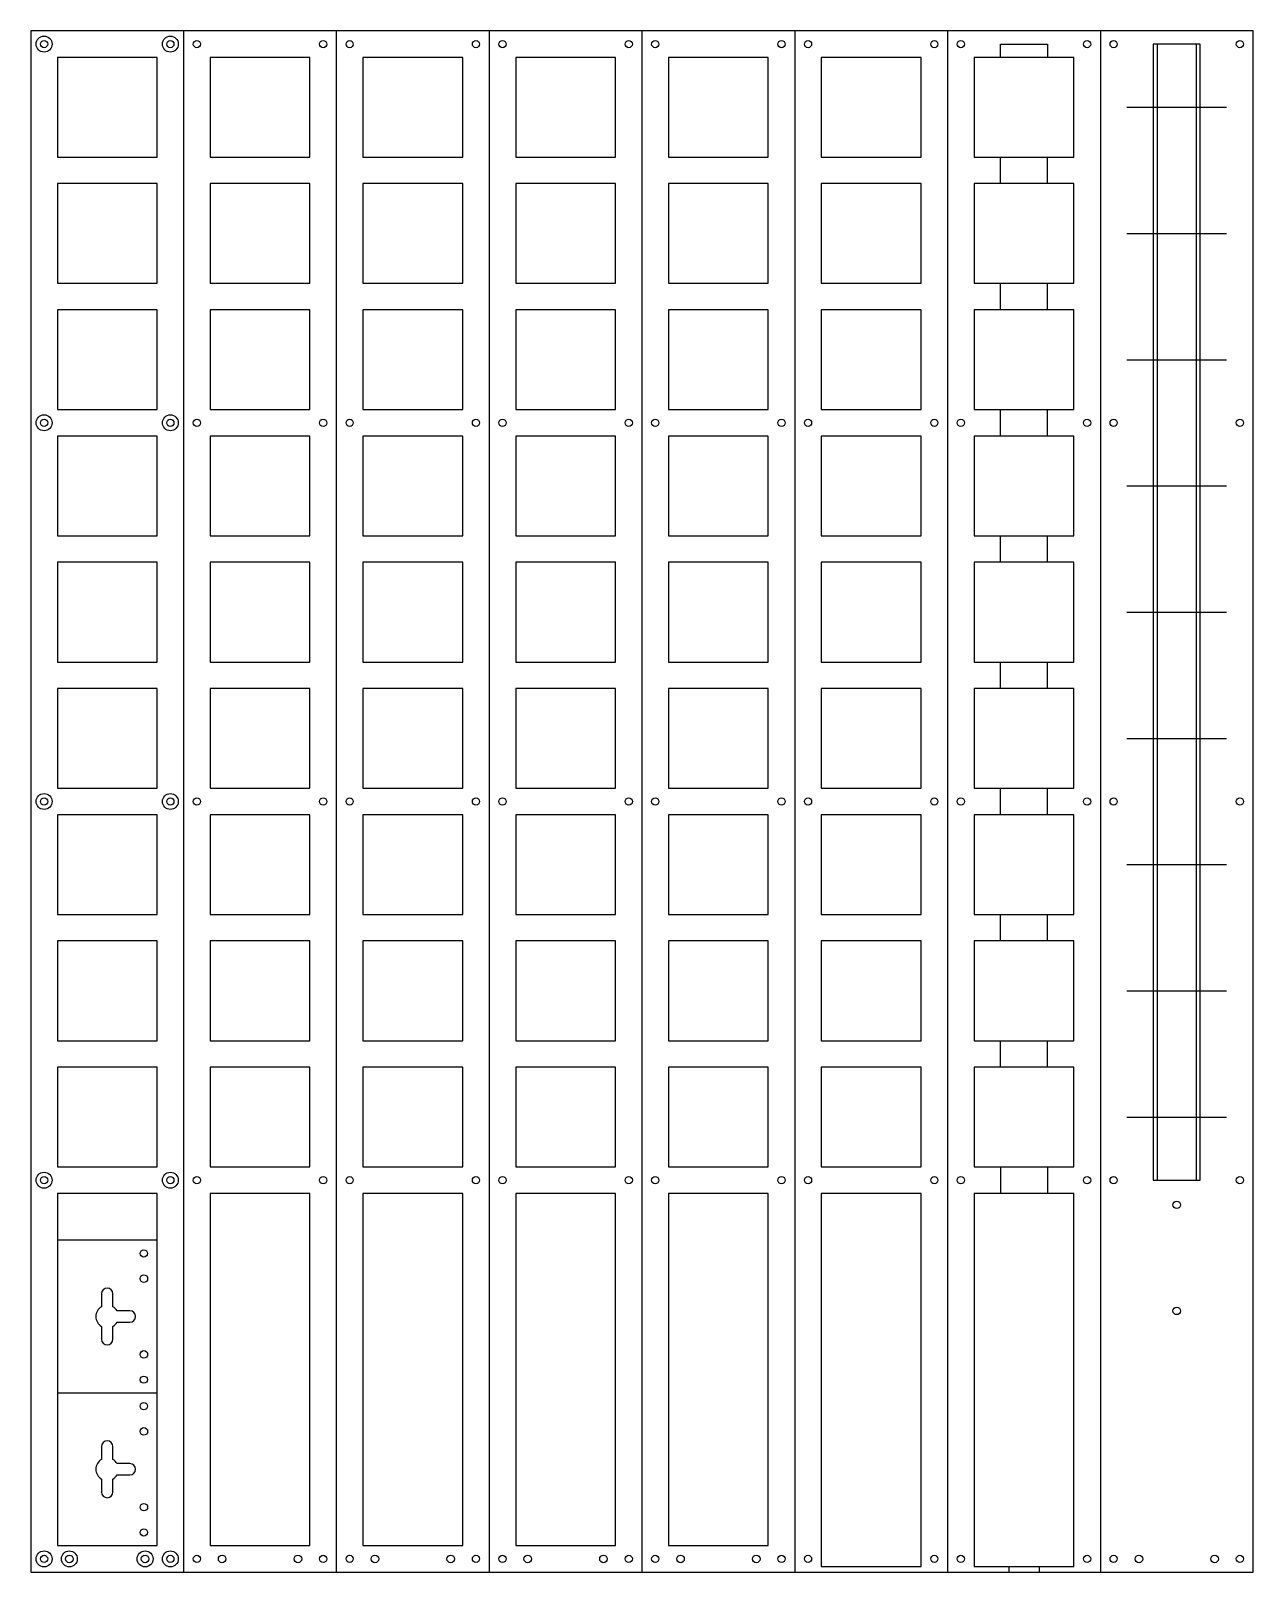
# Model space of a CAD drawing. Extents: x 0 to 323, y 0 to 407.
import ezdxf

# ---------------------------------------------------------------- set-up
doc = ezdxf.new("R2010")
doc.units = 0
for name, color, linetype in [('BORDER', 7, 'CONTINUOUS'), ('ENGRAVE-SCREWS', 1, 'CONTINUOUS'), ('FIXING', 3, 'CONTINUOUS'), ('FIXING_BORDER', 6, 'CONTINUOUS'), ('GRID_LED', 6, 'CONTINUOUS'), ('GRID_PCB', 6, 'CONTINUOUS'), ('GRID_PCB_EX', 6, 'CONTINUOUS'), ('LED_STRIP10', 4, 'CONTINUOUS'), ('LED_STRIP12', 4, 'CONTINUOUS'), ('SCREWS-BORDER', 3, 'CONTINUOUS'), ('SCREWS-PCB', 3, 'CONTINUOUS'), ('SCREWS-PIR', 3, 'CONTINUOUS'), ('STRIP_CUTS', 3, 'CONTINUOUS'), ('USB_OPENING', 3, 'CONTINUOUS')]:
    doc.layers.add(name, color=color, linetype=linetype)

msp = doc.modelspace()

# ---------------------------------------------------------------- linework, layer by layer
at = {"layer": 'BORDER'}
for p, q in [((40.33, 406.96), (0, 406.96)), ((0, 406.96), (0, 0)), ((80.66, 406.96), (40.33, 406.96)), ((40.33, 406.96), (40.33, 0)), ((80.66, 0), (80.66, 406.96)), ((120.99, 406.96), (80.66, 406.96)), ((161.32, 406.96), (120.99, 406.96)), ((120.99, 406.96), (120.99, 0)), ((161.32, 0), (161.32, 406.96)), ((201.65, 406.96), (161.32, 406.96)), ((241.98, 406.96), (201.65, 406.96)), ((201.65, 406.96), (201.65, 0)), ((282.31, 406.96), (241.98, 406.96)), ((241.98, 406.96), (241.98, 0)), ((322.64, 406.96), (282.31, 406.96)), ((282.31, 406.96), (282.31, 0)), ((322.64, 0), (322.64, 406.96)), ((0, 0), (40.33, 0)), ((40.33, 0), (80.66, 0)), ((80.66, 0), (120.99, 0)), ((120.99, 0), (161.32, 0)), ((161.32, 0), (201.65, 0)), ((201.65, 0), (241.98, 0)), ((241.98, 0), (282.31, 0)), ((282.31, 0), (322.64, 0))]:
    msp.add_line(p, q, dxfattribs=at)
at = {"layer": 'ENGRAVE-SCREWS'}
for centre in [(3.5, 403.46), (36.83, 403.46), (3.5, 303.47), (36.83, 303.47), (3.5, 203.48), (36.83, 203.48), (3.5, 103.49), (36.83, 103.49), (3.5, 3.5), (10.165, 3.5), (30.165, 3.5), (36.83, 3.5)]:
    msp.add_circle(centre, 2.1, dxfattribs=at)
at = {"layer": 'FIXING'}
for p, q in [((18.665, 73.495), (18.665, 70.093)), ((21.665, 70.093), (21.665, 73.495)), ((26.165, 68.995), (22.763, 68.995)), ((22.763, 65.995), (26.165, 65.995)), ((18.665, 64.897), (18.665, 61.495)), ((21.665, 61.495), (21.665, 64.897)), ((18.665, 33.165), (18.665, 29.763)), ((21.665, 29.763), (21.665, 33.165)), ((26.165, 28.665), (22.763, 28.665)), ((18.665, 24.567), (18.665, 21.165)), ((21.665, 21.165), (21.665, 24.567)), ((22.763, 25.665), (26.165, 25.665))]:
    msp.add_line(p, q, dxfattribs=at)
for centre, radius, start, end in [((20.165, 73.495), 1.5, 0, 180), ((20.165, 67.495), 3, 120, 240), ((20.165, 67.495), 3, 30, 60), ((20.165, 67.495), 3, 300, 330), ((26.165, 67.495), 1.5, 270, 90), ((20.165, 61.495), 1.5, 180, 0), ((20.165, 33.165), 1.5, 0, 180), ((20.165, 27.165), 3, 120, 240), ((20.165, 27.165), 3, 30, 60), ((26.165, 27.165), 1.5, 270, 90), ((20.165, 27.165), 3, 300, 330), ((20.165, 21.165), 1.5, 180, 0)]:
    msp.add_arc(centre, radius, start, end, dxfattribs=at)
at = {"layer": 'FIXING_BORDER'}
for p, q in [((33.33, 87.66), (7, 87.66)), ((7, 47.33), (33.33, 47.33))]:
    msp.add_line(p, q, dxfattribs=at)
at = {"layer": 'GRID_LED'}
for p, q in [((33.33, 399.96), (7, 399.96)), ((7, 399.96), (7, 373.63)), ((33.33, 373.63), (33.33, 399.96)), ((73.66, 399.96), (47.33, 399.96)), ((47.33, 399.96), (47.33, 373.63)), ((73.66, 373.63), (73.66, 399.96)), ((113.99, 399.96), (87.66, 399.96)), ((87.66, 399.96), (87.66, 373.63)), ((113.99, 373.63), (113.99, 399.96)), ((154.32, 399.96), (127.99, 399.96)), ((127.99, 399.96), (127.99, 373.63)), ((154.32, 373.63), (154.32, 399.96)), ((194.65, 399.96), (168.32, 399.96)), ((168.32, 399.96), (168.32, 373.63)), ((194.65, 373.63), (194.65, 399.96)), ((234.98, 399.96), (208.65, 399.96)), ((208.65, 399.96), (208.65, 373.63)), ((234.98, 373.63), (234.98, 399.96)), ((275.31, 399.96), (248.98, 399.96)), ((248.98, 399.96), (248.98, 373.63)), ((275.31, 373.63), (275.31, 399.96)), ((7, 373.63), (33.33, 373.63)), ((47.33, 373.63), (73.66, 373.63)), ((87.66, 373.63), (113.99, 373.63)), ((127.99, 373.63), (154.32, 373.63)), ((168.32, 373.63), (194.65, 373.63)), ((208.65, 373.63), (234.98, 373.63)), ((248.98, 373.63), (275.31, 373.63)), ((33.33, 366.63), (7, 366.63)), ((7, 366.63), (7, 340.3)), ((33.33, 340.3), (33.33, 366.63)), ((73.66, 366.63), (47.33, 366.63)), ((47.33, 366.63), (47.33, 340.3)), ((73.66, 340.3), (73.66, 366.63)), ((113.99, 366.63), (87.66, 366.63)), ((87.66, 366.63), (87.66, 340.3)), ((113.99, 340.3), (113.99, 366.63)), ((154.32, 366.63), (127.99, 366.63)), ((127.99, 366.63), (127.99, 340.3)), ((154.32, 340.3), (154.32, 366.63)), ((194.65, 366.63), (168.32, 366.63)), ((168.32, 366.63), (168.32, 340.3)), ((194.65, 340.3), (194.65, 366.63)), ((234.98, 366.63), (208.65, 366.63)), ((208.65, 366.63), (208.65, 340.3)), ((234.98, 340.3), (234.98, 366.63)), ((275.31, 366.63), (248.98, 366.63)), ((248.98, 366.63), (248.98, 340.3)), ((275.31, 340.3), (275.31, 366.63)), ((7, 340.3), (33.33, 340.3)), ((47.33, 340.3), (73.66, 340.3)), ((87.66, 340.3), (113.99, 340.3)), ((127.99, 340.3), (154.32, 340.3)), ((168.32, 340.3), (194.65, 340.3)), ((208.65, 340.3), (234.98, 340.3)), ((248.98, 340.3), (275.31, 340.3)), ((33.33, 333.3), (7, 333.3)), ((7, 333.3), (7, 306.97)), ((33.33, 306.97), (33.33, 333.3)), ((73.66, 333.3), (47.33, 333.3)), ((47.33, 333.3), (47.33, 306.97)), ((73.66, 306.97), (73.66, 333.3)), ((113.99, 333.3), (87.66, 333.3)), ((87.66, 333.3), (87.66, 306.97)), ((113.99, 306.97), (113.99, 333.3)), ((154.32, 333.3), (127.99, 333.3)), ((127.99, 333.3), (127.99, 306.97)), ((154.32, 306.97), (154.32, 333.3)), ((194.65, 333.3), (168.32, 333.3)), ((168.32, 333.3), (168.32, 306.97)), ((194.65, 306.97), (194.65, 333.3)), ((234.98, 333.3), (208.65, 333.3)), ((208.65, 333.3), (208.65, 306.97)), ((234.98, 306.97), (234.98, 333.3)), ((275.31, 333.3), (248.98, 333.3)), ((248.98, 333.3), (248.98, 306.97)), ((275.31, 306.97), (275.31, 333.3)), ((7, 306.97), (33.33, 306.97)), ((47.33, 306.97), (73.66, 306.97)), ((87.66, 306.97), (113.99, 306.97)), ((127.99, 306.97), (154.32, 306.97)), ((168.32, 306.97), (194.65, 306.97)), ((208.65, 306.97), (234.98, 306.97)), ((248.98, 306.97), (275.31, 306.97)), ((33.33, 299.97), (7, 299.97)), ((7, 299.97), (7, 273.64)), ((33.33, 273.64), (33.33, 299.97)), ((73.66, 299.97), (47.33, 299.97)), ((47.33, 299.97), (47.33, 273.64)), ((73.66, 273.64), (73.66, 299.97)), ((113.99, 299.97), (87.66, 299.97)), ((87.66, 299.97), (87.66, 273.64)), ((113.99, 273.64), (113.99, 299.97)), ((154.32, 299.97), (127.99, 299.97)), ((127.99, 299.97), (127.99, 273.64)), ((154.32, 273.64), (154.32, 299.97)), ((194.65, 299.97), (168.32, 299.97)), ((168.32, 299.97), (168.32, 273.64)), ((194.65, 273.64), (194.65, 299.97)), ((234.98, 299.97), (208.65, 299.97)), ((208.65, 299.97), (208.65, 273.64)), ((234.98, 273.64), (234.98, 299.97)), ((275.31, 299.97), (248.98, 299.97)), ((248.98, 299.97), (248.98, 273.64)), ((275.31, 273.64), (275.31, 299.97)), ((7, 273.64), (33.33, 273.64)), ((47.33, 273.64), (73.66, 273.64)), ((87.66, 273.64), (113.99, 273.64)), ((127.99, 273.64), (154.32, 273.64)), ((168.32, 273.64), (194.65, 273.64)), ((208.65, 273.64), (234.98, 273.64)), ((248.98, 273.64), (275.31, 273.64)), ((33.33, 266.64), (7, 266.64)), ((7, 266.64), (7, 240.31)), ((33.33, 240.31), (33.33, 266.64)), ((73.66, 266.64), (47.33, 266.64)), ((47.33, 266.64), (47.33, 240.31)), ((73.66, 240.31), (73.66, 266.64)), ((113.99, 266.64), (87.66, 266.64)), ((87.66, 266.64), (87.66, 240.31)), ((113.99, 240.31), (113.99, 266.64)), ((154.32, 266.64), (127.99, 266.64)), ((127.99, 266.64), (127.99, 240.31)), ((154.32, 240.31), (154.32, 266.64)), ((194.65, 266.64), (168.32, 266.64)), ((168.32, 266.64), (168.32, 240.31)), ((194.65, 240.31), (194.65, 266.64)), ((234.98, 266.64), (208.65, 266.64)), ((208.65, 266.64), (208.65, 240.31)), ((234.98, 240.31), (234.98, 266.64)), ((275.31, 266.64), (248.98, 266.64)), ((248.98, 266.64), (248.98, 240.31)), ((275.31, 240.31), (275.31, 266.64)), ((7, 240.31), (33.33, 240.31)), ((47.33, 240.31), (73.66, 240.31)), ((87.66, 240.31), (113.99, 240.31)), ((127.99, 240.31), (154.32, 240.31)), ((168.32, 240.31), (194.65, 240.31)), ((208.65, 240.31), (234.98, 240.31)), ((248.98, 240.31), (275.31, 240.31)), ((33.33, 233.31), (7, 233.31)), ((7, 233.31), (7, 206.98)), ((33.33, 206.98), (33.33, 233.31)), ((73.66, 233.31), (47.33, 233.31)), ((47.33, 233.31), (47.33, 206.98)), ((73.66, 206.98), (73.66, 233.31)), ((113.99, 233.31), (87.66, 233.31)), ((87.66, 233.31), (87.66, 206.98)), ((113.99, 206.98), (113.99, 233.31)), ((154.32, 233.31), (127.99, 233.31)), ((127.99, 233.31), (127.99, 206.98)), ((154.32, 206.98), (154.32, 233.31)), ((194.65, 233.31), (168.32, 233.31)), ((168.32, 233.31), (168.32, 206.98)), ((194.65, 206.98), (194.65, 233.31)), ((234.98, 233.31), (208.65, 233.31)), ((208.65, 233.31), (208.65, 206.98)), ((234.98, 206.98), (234.98, 233.31)), ((275.31, 233.31), (248.98, 233.31)), ((248.98, 233.31), (248.98, 206.98)), ((275.31, 206.98), (275.31, 233.31)), ((7, 206.98), (33.33, 206.98)), ((47.33, 206.98), (73.66, 206.98)), ((87.66, 206.98), (113.99, 206.98)), ((127.99, 206.98), (154.32, 206.98)), ((168.32, 206.98), (194.65, 206.98)), ((208.65, 206.98), (234.98, 206.98)), ((248.98, 206.98), (275.31, 206.98)), ((33.33, 199.98), (7, 199.98)), ((7, 199.98), (7, 173.65)), ((33.33, 173.65), (33.33, 199.98)), ((73.66, 199.98), (47.33, 199.98)), ((47.33, 199.98), (47.33, 173.65)), ((73.66, 173.65), (73.66, 199.98)), ((113.99, 199.98), (87.66, 199.98)), ((87.66, 199.98), (87.66, 173.65)), ((113.99, 173.65), (113.99, 199.98)), ((154.32, 199.98), (127.99, 199.98)), ((127.99, 199.98), (127.99, 173.65)), ((154.32, 173.65), (154.32, 199.98)), ((194.65, 199.98), (168.32, 199.98)), ((168.32, 199.98), (168.32, 173.65)), ((194.65, 173.65), (194.65, 199.98)), ((234.98, 199.98), (208.65, 199.98)), ((208.65, 199.98), (208.65, 173.65)), ((234.98, 173.65), (234.98, 199.98)), ((275.31, 199.98), (248.98, 199.98)), ((248.98, 199.98), (248.98, 173.65)), ((275.31, 173.65), (275.31, 199.98)), ((7, 173.65), (33.33, 173.65)), ((47.33, 173.65), (73.66, 173.65)), ((87.66, 173.65), (113.99, 173.65)), ((127.99, 173.65), (154.32, 173.65)), ((168.32, 173.65), (194.65, 173.65)), ((208.65, 173.65), (234.98, 173.65)), ((248.98, 173.65), (275.31, 173.65)), ((33.33, 166.65), (7, 166.65)), ((7, 166.65), (7, 140.32)), ((33.33, 140.32), (33.33, 166.65)), ((73.66, 166.65), (47.33, 166.65)), ((47.33, 166.65), (47.33, 140.32)), ((73.66, 140.32), (73.66, 166.65)), ((113.99, 166.65), (87.66, 166.65)), ((87.66, 166.65), (87.66, 140.32)), ((113.99, 140.32), (113.99, 166.65)), ((154.32, 166.65), (127.99, 166.65)), ((127.99, 166.65), (127.99, 140.32)), ((154.32, 140.32), (154.32, 166.65)), ((194.65, 166.65), (168.32, 166.65)), ((168.32, 166.65), (168.32, 140.32)), ((194.65, 140.32), (194.65, 166.65)), ((234.98, 166.65), (208.65, 166.65)), ((208.65, 166.65), (208.65, 140.32)), ((234.98, 140.32), (234.98, 166.65)), ((275.31, 166.65), (248.98, 166.65)), ((248.98, 166.65), (248.98, 140.32)), ((275.31, 140.32), (275.31, 166.65)), ((7, 140.32), (33.33, 140.32)), ((47.33, 140.32), (73.66, 140.32)), ((87.66, 140.32), (113.99, 140.32)), ((127.99, 140.32), (154.32, 140.32)), ((168.32, 140.32), (194.65, 140.32)), ((208.65, 140.32), (234.98, 140.32)), ((248.98, 140.32), (275.31, 140.32)), ((33.33, 133.32), (7, 133.32)), ((7, 133.32), (7, 106.99)), ((33.33, 106.99), (33.33, 133.32)), ((73.66, 133.32), (47.33, 133.32)), ((47.33, 133.32), (47.33, 106.99)), ((73.66, 106.99), (73.66, 133.32)), ((113.99, 133.32), (87.66, 133.32)), ((87.66, 133.32), (87.66, 106.99)), ((113.99, 106.99), (113.99, 133.32)), ((154.32, 133.32), (127.99, 133.32)), ((127.99, 133.32), (127.99, 106.99)), ((154.32, 106.99), (154.32, 133.32)), ((194.65, 133.32), (168.32, 133.32)), ((168.32, 133.32), (168.32, 106.99)), ((194.65, 106.99), (194.65, 133.32)), ((234.98, 133.32), (208.65, 133.32)), ((208.65, 133.32), (208.65, 106.99)), ((234.98, 106.99), (234.98, 133.32)), ((275.31, 133.32), (248.98, 133.32)), ((248.98, 133.32), (248.98, 106.99)), ((275.31, 106.99), (275.31, 133.32)), ((7, 106.99), (33.33, 106.99)), ((47.33, 106.99), (73.66, 106.99)), ((87.66, 106.99), (113.99, 106.99)), ((127.99, 106.99), (154.32, 106.99)), ((168.32, 106.99), (194.65, 106.99)), ((208.65, 106.99), (234.98, 106.99)), ((248.98, 106.99), (275.31, 106.99))]:
    msp.add_line(p, q, dxfattribs=at)
at = {"layer": 'GRID_PCB'}
for p, q in [((33.33, 99.99), (7, 99.99)), ((7, 99.99), (7, 7)), ((33.33, 7), (33.33, 99.99)), ((73.66, 99.99), (47.33, 99.99)), ((47.33, 99.99), (47.33, 7)), ((73.66, 7), (73.66, 99.99)), ((113.99, 99.99), (87.66, 99.99)), ((87.66, 99.99), (87.66, 7)), ((113.99, 7), (113.99, 99.99)), ((154.32, 99.99), (127.99, 99.99)), ((127.99, 99.99), (127.99, 7)), ((154.32, 7), (154.32, 99.99)), ((194.65, 99.99), (168.32, 99.99)), ((168.32, 99.99), (168.32, 7)), ((194.65, 7), (194.65, 99.99)), ((7, 7), (33.33, 7)), ((47.33, 7), (73.66, 7)), ((87.66, 7), (113.99, 7)), ((127.99, 7), (154.32, 7)), ((168.32, 7), (194.65, 7))]:
    msp.add_line(p, q, dxfattribs=at)
at = {"layer": 'GRID_PCB_EX'}
for p, q in [((234.98, 99.99), (208.65, 99.99)), ((208.65, 99.99), (208.65, 1.5)), ((234.98, 1.5), (234.98, 99.99)), ((275.31, 99.99), (248.98, 99.99)), ((248.98, 99.99), (248.98, 1.5)), ((275.31, 1.5), (275.31, 99.99)), ((208.65, 1.5), (234.98, 1.5)), ((248.98, 1.5), (275.31, 1.5))]:
    msp.add_line(p, q, dxfattribs=at)
at = {"layer": 'LED_STRIP10'}
for p, q in [((297.276, 403.46), (297.276, 103.49)), ((307.676, 403.46), (297.276, 403.46)), ((307.676, 103.49), (307.676, 403.46)), ((289.31, 386.795), (315.64, 386.795)), ((289.31, 353.465), (315.64, 353.465)), ((289.31, 320.135), (315.64, 320.135)), ((289.31, 286.805), (315.64, 286.805)), ((289.31, 253.475), (315.64, 253.475)), ((289.31, 220.145), (315.64, 220.145)), ((289.31, 186.815), (315.64, 186.815)), ((289.31, 153.485), (315.64, 153.485)), ((289.31, 120.155), (315.64, 120.155)), ((297.276, 103.49), (307.676, 103.49))]:
    msp.add_line(p, q, dxfattribs=at)
at = {"layer": 'LED_STRIP12'}
for p, q in [((296.276, 403.46), (296.276, 103.49)), ((308.676, 403.46), (296.276, 403.46)), ((308.676, 103.49), (308.676, 403.46)), ((296.276, 103.49), (308.676, 103.49))]:
    msp.add_line(p, q, dxfattribs=at)
at = {"layer": 'SCREWS-BORDER'}
for centre in [(3.5, 403.46), (36.83, 403.46), (43.83, 403.46), (77.16, 403.46), (84.16, 403.46), (117.49, 403.46), (124.49, 403.46), (157.82, 403.46), (164.82, 403.46), (198.15, 403.46), (205.15, 403.46), (238.48, 403.46), (245.48, 403.46), (278.81, 403.46), (285.81, 403.46), (319.14, 403.46), (3.5, 303.47), (36.83, 303.47), (43.83, 303.47), (77.16, 303.47), (84.16, 303.47), (117.49, 303.47), (124.49, 303.47), (157.82, 303.47), (164.82, 303.47), (198.15, 303.47), (205.15, 303.47), (238.48, 303.47), (245.48, 303.47), (278.81, 303.47), (285.81, 303.47), (319.14, 303.47), (3.5, 203.48), (36.83, 203.48), (43.83, 203.48), (77.16, 203.48), (84.16, 203.48), (117.49, 203.48), (124.49, 203.48), (157.82, 203.48), (164.82, 203.48), (198.15, 203.48), (205.15, 203.48), (238.48, 203.48), (245.48, 203.48), (278.81, 203.48), (285.81, 203.48), (319.14, 203.48), (3.5, 103.49), (36.83, 103.49), (43.83, 103.49), (77.16, 103.49), (84.16, 103.49), (117.49, 103.49), (124.49, 103.49), (157.82, 103.49), (164.82, 103.49), (198.15, 103.49), (205.15, 103.49), (238.48, 103.49), (245.48, 103.49), (278.81, 103.49), (285.81, 103.49), (319.14, 103.49), (29.83, 84.16), (29.83, 50.83), (29.83, 43.83), (29.83, 10.5), (3.5, 3.5), (36.83, 3.5), (43.83, 3.5), (77.16, 3.5), (84.16, 3.5), (117.49, 3.5), (124.49, 3.5), (157.82, 3.5), (164.82, 3.5), (198.15, 3.5), (205.15, 3.5), (238.48, 3.5), (245.48, 3.5), (278.81, 3.5), (285.81, 3.5), (319.14, 3.5)]:
    msp.add_circle(centre, 0.95, dxfattribs=at)
at = {"layer": 'SCREWS-PCB'}
for centre in [(29.83, 77.495), (29.83, 57.495), (29.83, 37.165), (29.83, 17.165), (10.165, 3.5), (30.165, 3.5), (50.495, 3.5), (70.495, 3.5), (90.825, 3.5), (110.825, 3.5), (131.155, 3.5), (151.155, 3.5), (171.485, 3.5), (191.485, 3.5), (292.475, 3.5), (312.475, 3.5)]:
    msp.add_circle(centre, 1, dxfattribs=at)
at = {"layer": 'SCREWS-PIR'}
for centre in [(302.476, 96.99), (302.476, 68.99)]:
    msp.add_circle(centre, 1, dxfattribs=at)
at = {"layer": 'STRIP_CUTS'}
for p, q in [((255.946, 399.96), (255.946, 403.46)), ((255.946, 403.46), (268.346, 403.46)), ((268.346, 403.46), (268.346, 399.96)), ((255.946, 366.63), (255.946, 373.63)), ((268.346, 366.63), (268.346, 373.63)), ((255.946, 333.3), (255.946, 340.3)), ((268.346, 333.3), (268.346, 340.3)), ((255.946, 299.97), (255.946, 306.97)), ((268.346, 299.97), (268.346, 306.97)), ((255.946, 266.64), (255.946, 273.64)), ((268.346, 266.64), (268.346, 273.64)), ((255.946, 233.31), (255.946, 240.31)), ((268.346, 233.31), (268.346, 240.31)), ((255.946, 199.98), (255.946, 206.98)), ((268.346, 199.98), (268.346, 206.98)), ((255.946, 166.65), (255.946, 173.65)), ((268.346, 166.65), (268.346, 173.65)), ((255.946, 133.32), (255.946, 140.32)), ((268.346, 133.32), (268.346, 140.32)), ((255.946, 106.99), (255.946, 99.99)), ((268.346, 106.99), (268.346, 99.99))]:
    msp.add_line(p, q, dxfattribs=at)
at = {"layer": 'USB_OPENING'}
for p, q in [((258.145, 1.5), (258.145, 0)), ((266.145, 1.5), (266.145, 0))]:
    msp.add_line(p, q, dxfattribs=at)

doc.saveas('drawing.dxf')
